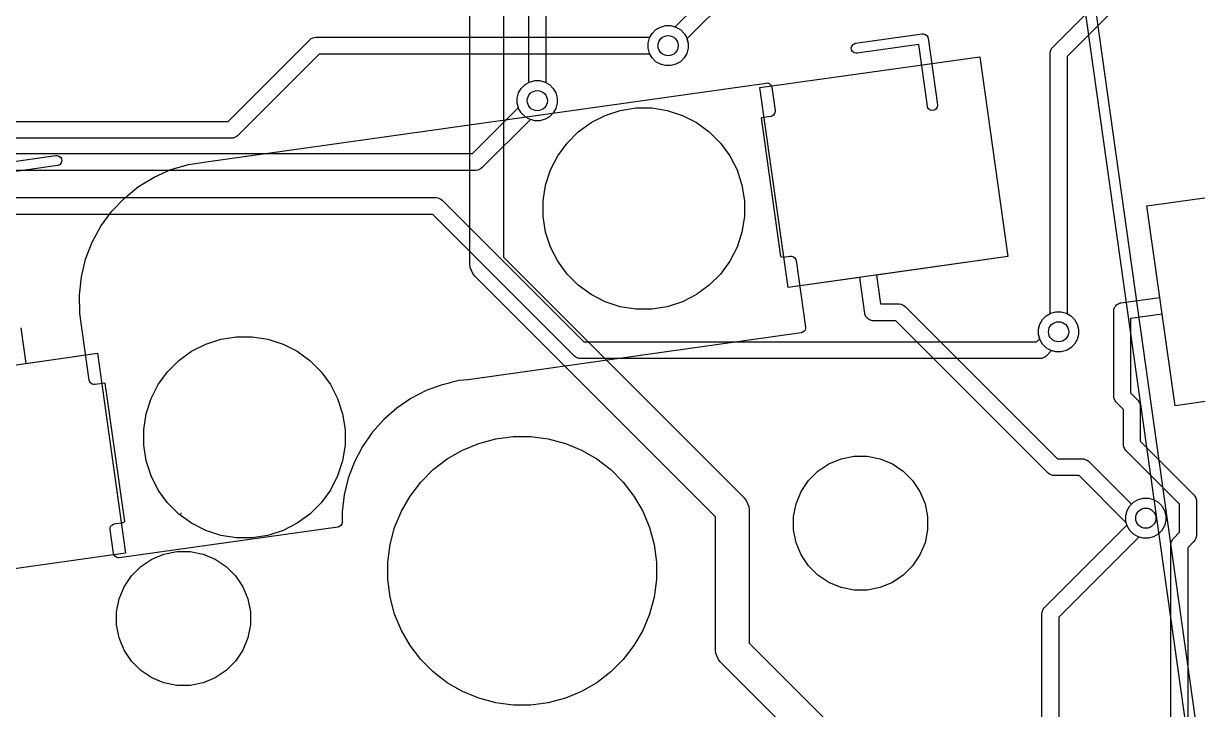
# Model space of a CAD drawing. Header units: millimetres. Extents: x 14 to 286, y -133 to -45.
# Drawn here: x 182.29 to 199.74, y -82.54 to -72.34 of the extents above; entities that cross this region are included whole.
import ezdxf

# ---------------------------------------------------------------- set-up
doc = ezdxf.new("R2010")
doc.units = ezdxf.units.MM
for name, color, linetype, true_color in [('B.Cu', 153, 'CONTINUOUS', 0x4d7fc4), ('B.Mask', 4, 'CONTINUOUS', 0x02ffee), ('B.Paste', 132, 'CONTINUOUS', 0x00c2c2), ('B.Silkscreen', 31, 'CONTINUOUS', 0xe8b2a7), ('F.Cu', 13, 'CONTINUOUS', 0xc83434), ('F.Mask', 201, 'CONTINUOUS', 0xd864ff), ('F.Silkscreen', 41, 'CONTINUOUS', 0xf2eda1), ('User.Drawings', 9, 'CONTINUOUS', 0xc2c2c2)]:
    doc.layers.add(name, color=color, linetype=linetype, true_color=true_color)

msp = doc.modelspace()

# ---------------------------------------------------------------- linework, layer by layer
at = {"layer": 'B.Cu', "linetype": 'CONTINUOUS'}
for p, q in [((191.975534, -72.387689), (194.8521, -69.511124)), ((195.065488, -69.651288), (192.15231, -72.564465)), ((188.9268, -75.9161), (188.9268, -71.4816)), ((189.4268, -71.585153), (189.4268, -75.812546)), ((197.586512, -72.689212), (198.6883, -71.587423)), ((189.8035, -73.214322), (189.8035, -71.8756)), ((198.901689, -71.727588), (197.7999, -72.829376)), ((190.0535, -71.927376), (190.0535, -73.214322)), ((191.689472, -72.429894), (191.757295, -72.390736)), ((191.757295, -72.390736), (191.832942, -72.370467)), ((191.832942, -72.370467), (191.911258, -72.370467)), ((191.911258, -72.370467), (191.975534, -72.387689)), ((191.574667, -72.628742), (191.594936, -72.553095)), ((191.594936, -72.553095), (191.634094, -72.485272)), ((191.634094, -72.485272), (191.689472, -72.429894)), ((192.15231, -72.564465), (192.169533, -72.628742)), ((191.574667, -72.707058), (191.574667, -72.628742)), ((191.594936, -72.782705), (191.574667, -72.707058)), ((192.169533, -72.707058), (192.149264, -72.782705)), ((192.169533, -72.628742), (192.169533, -72.707058)), ((197.552302, -72.753214), (197.555875, -72.744589)), ((197.555875, -72.744589), (197.557768, -72.740015)), ((197.557768, -72.740015), (197.570966, -72.708154)), ((197.570966, -72.708154), (197.570971, -72.708148)), ((197.570971, -72.708148), (197.586512, -72.689212)), ((191.634094, -72.850528), (191.594936, -72.782705)), ((191.689472, -72.905906), (191.634094, -72.850528)), ((191.757295, -72.945064), (191.689472, -72.905906)), ((192.054728, -72.905906), (191.986905, -72.945064)), ((192.110106, -72.850528), (192.054728, -72.905906)), ((192.149264, -72.782705), (192.110106, -72.850528)), ((193.236981, -73.291947), (196.504866, -72.832675)), ((196.504866, -72.832675), (196.922385, -75.803479)), ((197.5499, -72.7776), (197.552302, -72.753214)), ((197.5499, -76.649322), (197.5499, -72.7776)), ((197.7999, -72.829376), (197.7999, -76.649322)), ((191.832942, -72.965333), (191.757295, -72.945064)), ((191.911258, -72.965333), (191.832942, -72.965333)), ((191.986905, -72.945064), (191.911258, -72.965333)), ((189.690494, -73.302972), (189.745872, -73.247594)), ((189.745872, -73.247594), (189.8035, -73.214322)), ((190.0535, -73.214322), (190.111128, -73.247594)), ((190.111128, -73.247594), (190.166506, -73.302972)), ((189.631067, -73.446442), (189.651336, -73.370795)), ((189.651336, -73.370795), (189.690494, -73.302972)), ((190.166506, -73.302972), (190.205664, -73.370795)), ((190.205664, -73.370795), (190.225933, -73.446442)), ((193.6545, -76.262751), (193.236981, -73.291947)), ((189.631067, -73.524758), (189.631067, -73.446442)), ((189.651336, -73.600405), (189.631067, -73.524758)), ((189.690494, -73.668228), (189.651336, -73.600405)), ((190.205664, -73.600405), (190.166506, -73.668228)), ((190.225933, -73.524758), (190.205664, -73.600405)), ((190.225933, -73.446442), (190.225933, -73.524758)), ((189.745872, -73.723606), (189.690494, -73.668228)), ((189.813695, -73.762764), (189.745872, -73.723606)), ((189.889342, -73.783033), (189.813695, -73.762764)), ((189.967658, -73.783033), (189.889342, -73.783033)), ((190.043305, -73.762764), (189.967658, -73.783033)), ((190.111128, -73.723606), (190.043305, -73.762764)), ((190.166506, -73.668228), (190.111128, -73.723606)), ((198.987434, -75.048682), (200.943251, -74.773809)), ((199.178797, -76.410307), (198.987434, -75.048682)), ((189.4268, -75.812546), (193.003076, -79.388823)), ((196.922385, -75.803479), (194.966646, -76.07834)), ((188.931604, -75.964873), (188.9268, -75.9161)), ((188.968933, -76.054993), (188.931604, -75.964873)), ((188.968937, -76.054997), (188.968933, -76.054993)), ((189.000023, -76.092877), (188.968937, -76.054997)), ((192.5763, -79.669153), (189.000023, -76.092877)), ((194.719078, -76.113134), (193.6545, -76.262751)), ((194.794416, -76.649196), (194.719078, -76.113134)), ((194.966646, -76.07834), (195.026861, -76.5068)), ((198.601002, -76.491517), (199.178797, -76.410307)), ((195.026861, -76.5068), (195.3067, -76.5068)), ((195.3067, -76.5068), (195.331086, -76.509202)), ((195.331086, -76.509202), (195.331087, -76.509202)), ((195.331087, -76.509202), (195.337122, -76.511702)), ((195.337122, -76.511702), (195.376146, -76.527866)), ((195.376146, -76.527866), (195.376151, -76.527871)), ((195.376151, -76.527871), (195.395088, -76.543412)), ((195.395088, -76.543412), (197.660477, -78.8088)), ((198.495802, -76.590914), (198.501852, -76.576305)), ((198.501852, -76.576305), (198.505812, -76.560996)), ((198.505812, -76.560996), (198.511101, -76.553975)), ((198.511101, -76.553975), (198.514466, -76.545854)), ((198.514466, -76.545854), (198.525646, -76.534673)), ((198.525646, -76.534673), (198.535164, -76.522043)), ((198.535164, -76.522043), (198.542739, -76.51758)), ((198.542739, -76.51758), (198.548954, -76.511366)), ((198.548954, -76.511366), (198.563561, -76.505315)), ((198.563561, -76.505315), (198.577188, -76.497289)), ((198.577188, -76.497289), (198.591053, -76.493928)), ((198.591053, -76.493928), (198.594014, -76.492702)), ((198.594014, -76.492702), (198.596113, -76.492702)), ((198.596113, -76.492702), (198.601002, -76.491517)), ((194.795602, -76.654088), (194.794416, -76.649196)), ((194.795602, -76.656186), (194.795602, -76.654088)), ((194.796827, -76.659145), (194.795602, -76.656186)), ((194.800189, -76.673011), (194.796827, -76.659145)), ((194.808214, -76.686636), (194.800189, -76.673011)), ((194.814266, -76.701246), (194.808214, -76.686636)), ((194.82048, -76.70746), (194.814266, -76.701246)), ((194.824942, -76.715035), (194.82048, -76.70746)), ((194.837572, -76.724552), (194.824942, -76.715035)), ((194.848754, -76.735734), (194.837572, -76.724552)), ((194.856874, -76.739097), (194.848754, -76.735734)), ((194.863894, -76.744387), (194.856874, -76.739097)), ((194.879204, -76.748346), (194.863894, -76.744387)), ((194.893814, -76.754398), (194.879204, -76.748346)), ((194.908008, -76.755796), (194.893814, -76.754398)), ((194.911113, -76.756599), (194.908008, -76.755796)), ((194.913192, -76.756306), (194.911113, -76.756599)), ((194.9182, -76.7568), (194.913192, -76.756306)), ((195.254924, -76.7568), (194.9182, -76.7568)), ((197.520312, -79.022189), (195.254924, -76.7568)), ((197.397736, -76.805795), (197.436894, -76.737972)), ((197.436894, -76.737972), (197.492272, -76.682594)), ((197.492272, -76.682594), (197.5499, -76.649322)), ((197.7999, -76.649322), (197.857528, -76.682594)), ((197.857528, -76.682594), (197.912906, -76.737972)), ((197.912906, -76.737972), (197.952064, -76.805795)), ((198.4934, -76.6153), (198.493893, -76.610293)), ((198.4934, -77.88), (198.4934, -76.6153)), ((198.493601, -76.608215), (198.494403, -76.605111)), ((198.493893, -76.610293), (198.493601, -76.608215)), ((198.494403, -76.605111), (198.495802, -76.590914)), ((199.21359, -76.657873), (198.7434, -76.723959)), ((198.7434, -76.723959), (198.7434, -77.828223)), ((199.404953, -78.019486), (199.21359, -76.657873)), ((182.252, -76.86225), (182.326217, -77.390316)), ((197.377467, -76.881442), (197.397736, -76.805795)), ((197.377467, -76.959758), (197.377467, -76.881442)), ((197.952064, -76.805795), (197.972333, -76.881442)), ((197.972333, -76.881442), (197.972333, -76.959758)), ((197.397736, -77.035405), (197.377467, -76.959758)), ((197.436894, -77.103228), (197.397736, -77.035405)), ((197.492272, -77.158606), (197.436894, -77.103228)), ((197.912906, -77.103228), (197.857528, -77.158606)), ((197.952064, -77.035405), (197.912906, -77.103228)), ((197.972333, -76.959758), (197.952064, -77.035405)), ((182.326217, -77.390316), (183.390719, -77.24071)), ((183.390719, -77.24071), (183.808238, -80.211514)), ((197.560095, -77.197764), (197.492272, -77.158606)), ((197.635742, -77.218033), (197.560095, -77.197764)), ((197.714058, -77.218033), (197.635742, -77.218033)), ((197.789705, -77.197764), (197.714058, -77.218033)), ((197.857528, -77.158606), (197.789705, -77.197764)), ((202.672838, -77.560214), (199.404953, -78.019486)), ((198.495802, -77.904386), (198.4934, -77.88)), ((198.495802, -77.904387), (198.495802, -77.904386)), ((198.499102, -77.912354), (198.495802, -77.904387)), ((198.514466, -77.949446), (198.499102, -77.912354)), ((198.514471, -77.949451), (198.514466, -77.949446)), ((198.530012, -77.968388), (198.514471, -77.949451)), ((198.6388, -78.077176), (198.530012, -77.968388)), ((198.7434, -77.828223), (198.852189, -77.937012)), ((198.852189, -77.937012), (198.867734, -77.955954)), ((198.867734, -77.955954), (198.886398, -78.001014)), ((198.6388, -78.5984), (198.6388, -78.077176)), ((198.886398, -78.001014), (198.8888, -78.0254)), ((198.8888, -78.0254), (198.8888, -78.546624)), ((198.641202, -78.622786), (198.6388, -78.5984)), ((198.641202, -78.622787), (198.641202, -78.622786)), ((198.646635, -78.635902), (198.641202, -78.622787)), ((198.659866, -78.667846), (198.646635, -78.635902)), ((198.659871, -78.667851), (198.659866, -78.667846)), ((198.675412, -78.686788), (198.659871, -78.667851)), ((198.8888, -78.546624), (199.685488, -79.343312)), ((197.660477, -78.8088), (198.0312, -78.8088)), ((198.0312, -78.8088), (198.055586, -78.811202)), ((198.055586, -78.811202), (198.055587, -78.811202)), ((198.055587, -78.811202), (198.068784, -78.816668)), ((198.068784, -78.816668), (198.100646, -78.829866)), ((198.100646, -78.829866), (198.100651, -78.829871)), ((198.100651, -78.829871), (198.119588, -78.845412)), ((198.119588, -78.845412), (198.757621, -79.483444)), ((199.4721, -79.483476), (198.675412, -78.686788)), ((197.539254, -79.037734), (197.520312, -79.022189)), ((197.584314, -79.056398), (197.539254, -79.037734)), ((197.6087, -79.0588), (197.584314, -79.056398)), ((197.979424, -79.0588), (197.6087, -79.0588)), ((198.680977, -79.760354), (197.979424, -79.0588)), ((199.685488, -79.343312), (199.701028, -79.362248)), ((199.701028, -79.362248), (199.701034, -79.362254)), ((199.701034, -79.362254), (199.712039, -79.388823)), ((193.003076, -79.388823), (193.034162, -79.426702)), ((193.034162, -79.426702), (193.034167, -79.426707)), ((193.034167, -79.426707), (193.071496, -79.516827)), ((193.071496, -79.516827), (193.0763, -79.5656)), ((198.757621, -79.483444), (198.787772, -79.453294)), ((198.787772, -79.453294), (198.855595, -79.414136)), ((198.855595, -79.414136), (198.931242, -79.393867)), ((198.931242, -79.393867), (199.009558, -79.393867)), ((199.009558, -79.393867), (199.085205, -79.414136)), ((199.085205, -79.414136), (199.153028, -79.453294)), ((199.153028, -79.453294), (199.208406, -79.508672)), ((199.208406, -79.508672), (199.247564, -79.576495)), ((199.4721, -79.899123), (199.4721, -79.483476)), ((199.712039, -79.388823), (199.718987, -79.405598)), ((199.718987, -79.405598), (199.719698, -79.407314)), ((199.719698, -79.407314), (199.7221, -79.4317)), ((199.7221, -79.4317), (199.7221, -79.9509)), ((192.5763, -81.6525), (192.5763, -79.669153)), ((193.0763, -79.5656), (193.0763, -81.548946)), ((199.247564, -79.576495), (199.267833, -79.652142)), ((199.267833, -79.652142), (199.267833, -79.730458)), ((198.693236, -79.806105), (198.680977, -79.760354)), ((198.732394, -79.873928), (198.693236, -79.806105)), ((198.787772, -79.929306), (198.732394, -79.873928)), ((199.208406, -79.873928), (199.153028, -79.929306)), ((199.247564, -79.806105), (199.208406, -79.873928)), ((199.267833, -79.730458), (199.247564, -79.806105)), ((199.380212, -79.991012), (199.4721, -79.899123)), ((198.855595, -79.968464), (198.787772, -79.929306)), ((198.931242, -79.988733), (198.855595, -79.968464)), ((199.009558, -79.988733), (198.931242, -79.988733)), ((199.085205, -79.968464), (199.009558, -79.988733)), ((199.153028, -79.929306), (199.085205, -79.968464)), ((199.3436, -80.0794), (199.346002, -80.055014)), ((199.346002, -80.055014), (199.346077, -80.054834)), ((199.346077, -80.054834), (199.355744, -80.031495)), ((199.355744, -80.031495), (199.364666, -80.009954)), ((199.364666, -80.009954), (199.364671, -80.009948)), ((199.364671, -80.009948), (199.380212, -79.991012)), ((199.685488, -80.039289), (199.5936, -80.131176)), ((199.701033, -80.020347), (199.685488, -80.039289)), ((199.701034, -80.020346), (199.701033, -80.020347)), ((199.714128, -79.988733), (199.701034, -80.020346)), ((199.719698, -79.975287), (199.714128, -79.988733)), ((199.7221, -79.9509), (199.719698, -79.975286)), ((199.719698, -79.975286), (199.719698, -79.975287)), ((183.808238, -80.211514), (180.540353, -80.670786)), ((199.3436, -83.997723), (199.3436, -80.0794)), ((199.5936, -80.131176), (199.5936, -84.0495)), ((193.0763, -81.548946), (195.355677, -83.828323)), ((192.581104, -81.701273), (192.5763, -81.6525)), ((192.618433, -81.791393), (192.581104, -81.701273)), ((192.618437, -81.791397), (192.618433, -81.791393)), ((192.649523, -81.829277), (192.618437, -81.791397)), ((194.9289, -84.108654), (192.649523, -81.829277))]:
    msp.add_line(p, q, dxfattribs=at)
at = {"layer": 'B.Cu'}
for centre in [(191.8721, -72.6679), (189.9285, -73.4856), (197.6749, -76.9206), (198.9704, -79.6913)]:
    msp.add_circle(centre, 0.15, dxfattribs=at)
at = {"layer": 'B.Mask', "linetype": 'CONTINUOUS'}
for p, q in [((193.236981, -73.291947), (196.504866, -72.832675)), ((196.504866, -72.832675), (196.922385, -75.803479)), ((193.6545, -76.262751), (193.236981, -73.291947)), ((191.160214, -73.631187), (191.392693, -73.594366)), ((191.392693, -73.594366), (191.628071, -73.594366)), ((191.628071, -73.594366), (191.86055, -73.631187)), ((190.726634, -73.810782), (190.936357, -73.703923)), ((190.936357, -73.703923), (191.160214, -73.631187)), ((191.86055, -73.631187), (192.084407, -73.703923)), ((192.084407, -73.703923), (192.29413, -73.810782)), ((190.369773, -74.11557), (190.53621, -73.949133)), ((190.53621, -73.949133), (190.726634, -73.810782)), ((192.29413, -73.810782), (192.484554, -73.949133)), ((192.484554, -73.949133), (192.650991, -74.11557)), ((190.231422, -74.305994), (190.369773, -74.11557)), ((192.650991, -74.11557), (192.789342, -74.305994)), ((190.124563, -74.515717), (190.231422, -74.305994)), ((192.789342, -74.305994), (192.896201, -74.515717)), ((190.051827, -74.739574), (190.124563, -74.515717)), ((192.896201, -74.515717), (192.968937, -74.739574)), ((198.987434, -75.048682), (202.255319, -74.58941)), ((190.015006, -74.972053), (190.051827, -74.739574)), ((192.968937, -74.739574), (193.005758, -74.972053)), ((190.015006, -75.207431), (190.015006, -74.972053)), ((193.005758, -74.972053), (193.005758, -75.207431)), ((199.404953, -78.019486), (198.987434, -75.048682)), ((190.051827, -75.43991), (190.015006, -75.207431)), ((193.005758, -75.207431), (192.968937, -75.43991)), ((190.124563, -75.663767), (190.051827, -75.43991)), ((192.968937, -75.43991), (192.896201, -75.663767)), ((190.231422, -75.87349), (190.124563, -75.663767)), ((192.896201, -75.663767), (192.789342, -75.87349)), ((190.369773, -76.063914), (190.231422, -75.87349)), ((192.789342, -75.87349), (192.650991, -76.063914)), ((196.922385, -75.803479), (193.6545, -76.262751)), ((190.53621, -76.230351), (190.369773, -76.063914)), ((190.726634, -76.368702), (190.53621, -76.230351)), ((192.484554, -76.230351), (192.29413, -76.368702)), ((192.650991, -76.063914), (192.484554, -76.230351)), ((190.936357, -76.475561), (190.726634, -76.368702)), ((192.29413, -76.368702), (192.084407, -76.475561)), ((191.160214, -76.548297), (190.936357, -76.475561)), ((191.392693, -76.585118), (191.160214, -76.548297)), ((191.628071, -76.585118), (191.392693, -76.585118)), ((191.86055, -76.548297), (191.628071, -76.585118)), ((192.084407, -76.475561), (191.86055, -76.548297)), ((184.791931, -77.209809), (185.001654, -77.10295)), ((185.001654, -77.10295), (185.225511, -77.030214)), ((185.225511, -77.030214), (185.45799, -76.993393)), ((185.45799, -76.993393), (185.693368, -76.993393)), ((185.693368, -76.993393), (185.925847, -77.030214)), ((185.925847, -77.030214), (186.149704, -77.10295)), ((186.149704, -77.10295), (186.359427, -77.209809)), ((180.122834, -77.699982), (183.390719, -77.24071)), ((183.390719, -77.24071), (183.808238, -80.211514)), ((184.601507, -77.34816), (184.791931, -77.209809)), ((186.359427, -77.209809), (186.549851, -77.34816)), ((184.43507, -77.514597), (184.601507, -77.34816)), ((186.549851, -77.34816), (186.716288, -77.514597)), ((184.296719, -77.705021), (184.43507, -77.514597)), ((186.716288, -77.514597), (186.854639, -77.705021)), ((202.672838, -77.560214), (199.404953, -78.019486)), ((184.18986, -77.914744), (184.296719, -77.705021)), ((186.854639, -77.705021), (186.961498, -77.914744)), ((184.117124, -78.138601), (184.18986, -77.914744)), ((186.961498, -77.914744), (187.034234, -78.138601)), ((184.080303, -78.37108), (184.117124, -78.138601)), ((187.034234, -78.138601), (187.071055, -78.37108)), ((184.080303, -78.606458), (184.080303, -78.37108)), ((187.071055, -78.37108), (187.071055, -78.606458)), ((189.311919, -78.512229), (189.571294, -78.478082)), ((189.571294, -78.478082), (189.832906, -78.478082)), ((189.832906, -78.478082), (190.092281, -78.512229)), ((184.117124, -78.838937), (184.080303, -78.606458)), ((187.071055, -78.606458), (187.034234, -78.838937)), ((188.817523, -78.680055), (189.059221, -78.57994)), ((189.059221, -78.57994), (189.311919, -78.512229)), ((190.092281, -78.512229), (190.344979, -78.57994)), ((190.344979, -78.57994), (190.586677, -78.680055)), ((184.18986, -79.062794), (184.117124, -78.838937)), ((187.034234, -78.838937), (186.961498, -79.062794)), ((188.383408, -78.97012), (188.59096, -78.810861)), ((188.59096, -78.810861), (188.817523, -78.680055)), ((190.586677, -78.680055), (190.81324, -78.810861)), ((190.81324, -78.810861), (191.020792, -78.97012)), ((194.261265, -78.88488), (194.442377, -78.809861)), ((194.442377, -78.809861), (194.634645, -78.771616)), ((194.634645, -78.771616), (194.830679, -78.771616)), ((194.830679, -78.771616), (195.022947, -78.809861)), ((195.022947, -78.809861), (195.204059, -78.88488)), ((188.19842, -79.155108), (188.383408, -78.97012)), ((191.020792, -78.97012), (191.20578, -79.155108)), ((193.959652, -79.132408), (194.098269, -78.993791)), ((194.098269, -78.993791), (194.261265, -78.88488)), ((195.204059, -78.88488), (195.367055, -78.993791)), ((195.367055, -78.993791), (195.505672, -79.132408)), ((184.296719, -79.272517), (184.18986, -79.062794)), ((186.961498, -79.062794), (186.854639, -79.272517)), ((188.039161, -79.36266), (188.19842, -79.155108)), ((191.20578, -79.155108), (191.365039, -79.36266)), ((193.850741, -79.295404), (193.959652, -79.132408)), ((195.505672, -79.132408), (195.614583, -79.295404)), ((184.43507, -79.462941), (184.296719, -79.272517)), ((186.854639, -79.272517), (186.716288, -79.462941)), ((187.908355, -79.589223), (188.039161, -79.36266)), ((191.365039, -79.36266), (191.495845, -79.589223)), ((193.775722, -79.476516), (193.850741, -79.295404)), ((195.614583, -79.295404), (195.689602, -79.476516)), ((184.601507, -79.629378), (184.43507, -79.462941)), ((186.716288, -79.462941), (186.549851, -79.629378)), ((193.737477, -79.668784), (193.775722, -79.476516)), ((195.689602, -79.476516), (195.727847, -79.668784)), ((184.791931, -79.767729), (184.601507, -79.629378)), ((186.549851, -79.629378), (186.359427, -79.767729)), ((187.80824, -79.830921), (187.908355, -79.589223)), ((191.495845, -79.589223), (191.59596, -79.830921)), ((193.737477, -79.864818), (193.737477, -79.668784)), ((195.727847, -79.668784), (195.727847, -79.864818)), ((185.001654, -79.874588), (184.791931, -79.767729)), ((185.225511, -79.947324), (185.001654, -79.874588)), ((186.149704, -79.874588), (185.925847, -79.947324)), ((186.359427, -79.767729), (186.149704, -79.874588)), ((187.740529, -80.083619), (187.80824, -79.830921)), ((191.59596, -79.830921), (191.663671, -80.083619)), ((193.775722, -80.057086), (193.737477, -79.864818)), ((195.727847, -79.864818), (195.689602, -80.057086)), ((185.45799, -79.984145), (185.225511, -79.947324)), ((185.693368, -79.984145), (185.45799, -79.984145)), ((185.925847, -79.947324), (185.693368, -79.984145)), ((193.850741, -80.238198), (193.775722, -80.057086)), ((195.689602, -80.057086), (195.614583, -80.238198)), ((183.808238, -80.211514), (180.540353, -80.670786)), ((184.200141, -80.298878), (184.381253, -80.223859)), ((184.381253, -80.223859), (184.573521, -80.185614)), ((184.573521, -80.185614), (184.769555, -80.185614)), ((184.769555, -80.185614), (184.961823, -80.223859)), ((184.961823, -80.223859), (185.142935, -80.298878)), ((187.706382, -80.342994), (187.740529, -80.083619)), ((191.663671, -80.083619), (191.697818, -80.342994)), ((193.959652, -80.401194), (193.850741, -80.238198)), ((195.614583, -80.238198), (195.505672, -80.401194)), ((183.898528, -80.546406), (184.037145, -80.407789)), ((184.037145, -80.407789), (184.200141, -80.298878)), ((185.142935, -80.298878), (185.305931, -80.407789)), ((185.305931, -80.407789), (185.444548, -80.546406)), ((187.706382, -80.604606), (187.706382, -80.342994)), ((191.697818, -80.342994), (191.697818, -80.604606)), ((194.098269, -80.539811), (193.959652, -80.401194)), ((195.505672, -80.401194), (195.367055, -80.539811)), ((183.789617, -80.709402), (183.898528, -80.546406)), ((185.444548, -80.546406), (185.553459, -80.709402)), ((194.261265, -80.648722), (194.098269, -80.539811)), ((195.367055, -80.539811), (195.204059, -80.648722)), ((183.714598, -80.890514), (183.789617, -80.709402)), ((185.553459, -80.709402), (185.628478, -80.890514)), ((187.740529, -80.863981), (187.706382, -80.604606)), ((191.697818, -80.604606), (191.663671, -80.863981)), ((194.442377, -80.723741), (194.261265, -80.648722)), ((194.634645, -80.761986), (194.442377, -80.723741)), ((194.830679, -80.761986), (194.634645, -80.761986)), ((195.022947, -80.723741), (194.830679, -80.761986)), ((195.204059, -80.648722), (195.022947, -80.723741)), ((183.676353, -81.082782), (183.714598, -80.890514)), ((185.628478, -80.890514), (185.666723, -81.082782)), ((187.80824, -81.116679), (187.740529, -80.863981)), ((191.663671, -80.863981), (191.59596, -81.116679)), ((183.676353, -81.278816), (183.676353, -81.082782)), ((185.666723, -81.082782), (185.666723, -81.278816)), ((187.908355, -81.358377), (187.80824, -81.116679)), ((191.59596, -81.116679), (191.495845, -81.358377)), ((183.714598, -81.471084), (183.676353, -81.278816)), ((185.666723, -81.278816), (185.628478, -81.471084)), ((188.039161, -81.58494), (187.908355, -81.358377)), ((191.495845, -81.358377), (191.365039, -81.58494)), ((183.789617, -81.652196), (183.714598, -81.471084)), ((185.628478, -81.471084), (185.553459, -81.652196)), ((188.19842, -81.792492), (188.039161, -81.58494)), ((191.365039, -81.58494), (191.20578, -81.792492)), ((183.898528, -81.815192), (183.789617, -81.652196)), ((184.037145, -81.953809), (183.898528, -81.815192)), ((185.444548, -81.815192), (185.305931, -81.953809)), ((185.553459, -81.652196), (185.444548, -81.815192)), ((188.383408, -81.97748), (188.19842, -81.792492)), ((191.20578, -81.792492), (191.020792, -81.97748)), ((184.200141, -82.06272), (184.037145, -81.953809)), ((185.305931, -81.953809), (185.142935, -82.06272)), ((188.59096, -82.136739), (188.383408, -81.97748)), ((191.020792, -81.97748), (190.81324, -82.136739)), ((184.381253, -82.137739), (184.200141, -82.06272)), ((184.573521, -82.175984), (184.381253, -82.137739)), ((184.961823, -82.137739), (184.769555, -82.175984)), ((185.142935, -82.06272), (184.961823, -82.137739)), ((188.817523, -82.267545), (188.59096, -82.136739)), ((190.81324, -82.136739), (190.586677, -82.267545)), ((184.769555, -82.175984), (184.573521, -82.175984)), ((189.059221, -82.36766), (188.817523, -82.267545)), ((190.586677, -82.267545), (190.344979, -82.36766)), ((189.311919, -82.435371), (189.059221, -82.36766)), ((189.571294, -82.469518), (189.311919, -82.435371)), ((189.832906, -82.469518), (189.571294, -82.469518)), ((190.092281, -82.435371), (189.832906, -82.469518)), ((190.344979, -82.36766), (190.092281, -82.435371))]:
    msp.add_line(p, q, dxfattribs=at)
at = {"layer": 'B.Paste', "linetype": 'CONTINUOUS'}
for p, q in [((193.236981, -73.291947), (196.504866, -72.832675)), ((196.504866, -72.832675), (196.922385, -75.803479)), ((193.6545, -76.262751), (193.236981, -73.291947)), ((198.987434, -75.048682), (202.255319, -74.58941)), ((199.404953, -78.019486), (198.987434, -75.048682)), ((196.922385, -75.803479), (193.6545, -76.262751)), ((180.122834, -77.699982), (183.390719, -77.24071)), ((183.390719, -77.24071), (183.808238, -80.211514)), ((202.672838, -77.560214), (199.404953, -78.019486)), ((183.808238, -80.211514), (180.540353, -80.670786))]:
    msp.add_line(p, q, dxfattribs=at)
at = {"layer": 'B.Silkscreen', "linetype": 'CONTINUOUS'}
for p, q in [((185.0101, -74.392619), (193.328353, -73.223564)), ((193.328353, -73.223564), (193.343032, -73.222955)), ((193.343032, -73.222955), (193.343043, -73.222954)), ((193.343043, -73.222954), (193.371375, -73.230282)), ((193.371375, -73.230282), (193.394745, -73.247893)), ((193.394745, -73.247893), (193.409598, -73.273107)), ((193.409598, -73.273107), (193.413061, -73.287396)), ((193.413061, -73.287396), (193.461771, -73.63399)), ((193.397939, -73.718698), (193.25435, -73.738878)), ((193.25435, -73.738878), (193.54459, -75.804046)), ((193.412228, -73.715235), (193.397939, -73.718698)), ((193.437442, -73.700382), (193.412228, -73.715235)), ((193.455053, -73.677012), (193.437442, -73.700382)), ((193.46238, -73.64868), (193.455053, -73.677012)), ((193.461771, -73.63399), (193.46238, -73.64868)), ((184.484625, -74.510844), (184.745335, -74.434175)), ((184.745335, -74.434175), (185.00832, -74.39305)), ((185.00832, -74.39305), (185.0101, -74.392619)), ((184.00417, -74.762422), (184.236153, -74.620888)), ((184.236153, -74.620888), (184.484625, -74.510844)), ((183.792646, -74.933025), (184.00417, -74.762422)), ((183.605199, -75.129778), (183.792646, -74.933025)), ((183.445038, -75.349314), (183.605199, -75.129778)), ((183.314902, -75.587878), (183.445038, -75.349314)), ((183.217018, -75.841387), (183.314902, -75.587878)), ((183.153061, -76.105503), (183.217018, -75.841387)), ((193.54459, -75.804046), (193.581367, -75.813556)), ((193.581367, -75.813556), (193.690202, -75.798261)), ((193.690202, -75.798261), (193.704882, -75.797652)), ((193.704882, -75.797652), (193.704893, -75.797651)), ((193.704893, -75.797651), (193.733225, -75.804979)), ((193.733225, -75.804979), (193.756595, -75.82259)), ((193.756595, -75.82259), (193.771448, -75.847804)), ((193.771448, -75.847804), (193.774911, -75.862093)), ((193.774911, -75.862093), (193.914084, -76.852362)), ((183.124125, -76.375708), (183.153061, -76.105503)), ((183.130706, -76.647378), (183.124125, -76.375708)), ((183.13101, -76.648089), (183.130706, -76.647378)), ((183.131135, -76.651099), (183.13101, -76.648089)), ((183.270308, -77.641367), (183.131135, -76.651099)), ((193.864541, -76.933607), (193.850252, -76.93707)), ((193.889756, -76.918754), (193.864541, -76.933607)), ((193.907367, -76.895384), (193.889756, -76.918754)), ((193.914694, -76.867052), (193.907367, -76.895384)), ((193.914084, -76.852362), (193.914694, -76.867052)), ((193.850252, -76.93707), (188.898911, -77.632935)), ((188.898911, -77.632935), (188.897138, -77.633008)), ((183.273771, -77.655656), (183.270308, -77.641367)), ((183.288624, -77.68087), (183.273771, -77.655656)), ((183.311994, -77.698481), (183.288624, -77.68087)), ((183.340326, -77.705809), (183.311994, -77.698481)), ((183.340336, -77.705807), (183.340326, -77.705809)), ((183.355016, -77.705199), (183.340336, -77.705807)), ((183.508507, -77.683627), (183.355016, -77.705199)), ((183.797908, -79.742822), (183.508507, -77.683627)), ((188.279211, -77.794985), (188.051339, -77.91252)), ((188.502104, -77.712603), (188.279211, -77.794985)), ((188.618195, -77.684122), (188.502104, -77.712603)), ((188.622273, -77.681881), (188.618195, -77.684122)), ((188.769246, -77.647181), (188.622273, -77.681881)), ((188.896683, -77.633214), (188.769246, -77.647181)), ((188.897138, -77.633008), (188.896683, -77.633214)), ((188.051339, -77.91252), (187.839489, -78.056949)), ((187.839489, -78.056949), (187.646819, -78.226119)), ((187.646819, -78.226119), (187.476203, -78.417509)), ((187.476203, -78.417509), (187.330182, -78.628266)), ((187.330182, -78.628266), (187.210935, -78.855247)), ((187.210935, -78.855247), (187.120239, -79.095068)), ((187.120239, -79.095068), (187.059446, -79.344155)), ((187.059446, -79.344155), (187.029462, -79.598795)), ((184.641169, -79.619834), (184.63044, -79.61614)), ((184.63044, -79.61614), (184.630822, -79.621288)), ((184.630822, -79.621288), (184.641169, -79.619834)), ((187.029462, -79.598795), (187.030164, -79.726992)), ((183.581446, -79.844878), (183.588774, -79.816546)), ((183.582056, -79.859568), (183.581446, -79.844878)), ((183.632158, -80.216063), (183.582056, -79.859568)), ((183.588774, -79.816546), (183.606385, -79.793176)), ((183.606385, -79.793176), (183.631599, -79.778323)), ((183.631599, -79.778323), (183.645888, -79.77486)), ((183.645888, -79.77486), (183.771266, -79.757238)), ((186.964945, -79.823409), (183.716866, -80.279896)), ((183.771266, -79.757238), (183.794224, -79.743716)), ((183.794224, -79.743716), (183.797908, -79.742822)), ((186.979234, -79.819946), (186.964945, -79.823409)), ((187.004449, -79.805093), (186.979234, -79.819946)), ((187.02206, -79.781723), (187.004449, -79.805093)), ((187.029387, -79.753391), (187.02206, -79.781723)), ((187.030164, -79.726992), (187.027047, -79.736747)), ((187.027047, -79.736747), (187.029387, -79.753391)), ((183.635621, -80.230353), (183.632158, -80.216063)), ((183.650474, -80.255567), (183.635621, -80.230353)), ((183.673844, -80.273178), (183.650474, -80.255567)), ((183.702176, -80.280506), (183.673844, -80.273178)), ((183.716866, -80.279896), (183.702176, -80.280506))]:
    msp.add_line(p, q, dxfattribs=at)
at = {"layer": 'F.Cu', "linetype": 'CONTINUOUS'}
for p, q in [((191.689472, -72.429894), (191.757295, -72.390736)), ((191.757295, -72.390736), (191.832942, -72.370467)), ((191.832942, -72.370467), (191.911258, -72.370467)), ((191.911258, -72.370467), (191.986905, -72.390736)), ((191.986905, -72.390736), (192.054728, -72.429894)), ((186.547212, -72.579511), (186.566154, -72.563966)), ((186.566154, -72.563966), (186.611213, -72.545302)), ((186.611213, -72.545302), (186.611214, -72.545302)), ((186.611214, -72.545302), (186.6356, -72.5429)), ((186.6356, -72.5429), (191.600822, -72.5429)), ((191.600822, -72.5429), (191.634094, -72.485272)), ((191.634094, -72.485272), (191.689472, -72.429894)), ((192.054728, -72.429894), (192.110106, -72.485272)), ((192.110106, -72.485272), (192.149264, -72.553095)), ((192.149264, -72.553095), (192.169533, -72.628742)), ((185.332924, -73.7938), (186.547212, -72.579511)), ((192.169533, -72.707058), (192.149264, -72.782705)), ((192.169533, -72.628742), (192.169533, -72.707058)), ((186.687377, -72.7929), (185.473088, -74.007188)), ((191.600822, -72.7929), (186.687377, -72.7929)), ((191.634094, -72.850528), (191.600822, -72.7929)), ((191.689472, -72.905906), (191.634094, -72.850528)), ((191.757295, -72.945064), (191.689472, -72.905906)), ((192.054728, -72.905906), (191.986905, -72.945064)), ((192.110106, -72.850528), (192.054728, -72.905906)), ((192.149264, -72.782705), (192.110106, -72.850528)), ((191.832942, -72.965333), (191.757295, -72.945064)), ((191.911258, -72.965333), (191.832942, -72.965333)), ((191.986905, -72.945064), (191.911258, -72.965333)), ((189.690494, -73.302972), (189.745872, -73.247594)), ((189.745872, -73.247594), (189.813695, -73.208436)), ((189.813695, -73.208436), (189.889342, -73.188167)), ((189.889342, -73.188167), (189.967658, -73.188167)), ((189.967658, -73.188167), (190.043305, -73.208436)), ((190.043305, -73.208436), (190.111128, -73.247594)), ((190.111128, -73.247594), (190.166506, -73.302972)), ((189.631067, -73.446442), (189.651336, -73.370795)), ((189.651336, -73.370795), (189.690494, -73.302972)), ((190.166506, -73.302972), (190.205664, -73.370795)), ((190.205664, -73.370795), (190.225933, -73.446442)), ((188.965024, -74.2723), (189.648289, -73.589033)), ((189.631067, -73.524758), (189.631067, -73.446442)), ((189.648289, -73.589033), (189.631067, -73.524758)), ((190.205664, -73.600405), (190.166506, -73.668228)), ((190.225933, -73.524758), (190.205664, -73.600405)), ((190.225933, -73.446442), (190.225933, -73.524758)), ((167.633178, -73.7938), (185.332924, -73.7938)), ((189.825066, -73.76581), (189.105188, -74.485688)), ((189.889342, -73.783033), (189.825066, -73.76581)), ((189.967658, -73.783033), (189.889342, -73.783033)), ((190.043305, -73.762764), (189.967658, -73.783033)), ((190.111128, -73.723606), (190.043305, -73.762764)), ((190.166506, -73.668228), (190.111128, -73.723606)), ((185.3847, -74.0438), (167.633178, -74.0438)), ((185.409086, -74.041398), (185.3847, -74.0438)), ((185.409087, -74.041398), (185.409086, -74.041398)), ((185.4279, -74.033605), (185.409087, -74.041398)), ((185.454146, -74.022734), (185.4279, -74.033605)), ((185.454151, -74.022728), (185.454146, -74.022734)), ((185.473088, -74.007188), (185.454151, -74.022728)), ((170.7643, -74.2723), (188.965024, -74.2723)), ((189.105188, -74.485688), (189.086251, -74.501228)), ((189.0168, -74.5223), (170.816076, -74.5223)), ((189.041186, -74.519898), (189.0168, -74.5223)), ((189.041187, -74.519898), (189.041186, -74.519898)), ((189.054384, -74.514431), (189.041187, -74.519898)), ((189.086246, -74.501234), (189.054384, -74.514431)), ((189.086251, -74.501228), (189.086246, -74.501234)), ((171.408378, -74.9263), (188.4261, -74.9263)), ((188.4261, -74.9263), (188.450486, -74.928702)), ((188.450486, -74.928702), (188.450487, -74.928702)), ((188.450487, -74.928702), (188.463684, -74.934168)), ((188.463684, -74.934168), (188.495546, -74.947366)), ((188.495546, -74.947366), (188.495551, -74.947371)), ((188.495551, -74.947371), (188.514488, -74.962912)), ((188.514488, -74.962912), (190.621876, -77.0703)), ((188.374324, -75.1763), (171.408378, -75.1763)), ((190.481712, -77.283688), (188.374324, -75.1763)), ((197.397736, -76.805795), (197.436894, -76.737972)), ((197.436894, -76.737972), (197.492272, -76.682594)), ((197.492272, -76.682594), (197.560095, -76.643436)), ((197.560095, -76.643436), (197.635742, -76.623167)), ((197.635742, -76.623167), (197.714058, -76.623167)), ((197.714058, -76.623167), (197.789705, -76.643436)), ((197.789705, -76.643436), (197.857528, -76.682594)), ((197.857528, -76.682594), (197.912906, -76.737972)), ((197.912906, -76.737972), (197.952064, -76.805795)), ((197.377467, -76.881442), (197.397736, -76.805795)), ((197.377467, -76.959758), (197.377467, -76.881442)), ((197.952064, -76.805795), (197.972333, -76.881442)), ((197.972333, -76.881442), (197.972333, -76.959758)), ((190.621876, -77.0703), (197.348424, -77.0703)), ((197.348424, -77.0703), (197.394689, -77.024034)), ((197.394689, -77.024034), (197.377467, -76.959758)), ((197.912906, -77.103228), (197.857528, -77.158606)), ((197.952064, -77.035405), (197.912906, -77.103228)), ((197.972333, -76.959758), (197.952064, -77.035405)), ((190.500648, -77.299228), (190.481712, -77.283688)), ((197.488588, -77.283688), (197.469651, -77.299228)), ((197.571465, -77.20081), (197.488588, -77.283688)), ((197.635742, -77.218033), (197.571465, -77.20081)), ((197.714058, -77.218033), (197.635742, -77.218033)), ((197.789705, -77.197764), (197.714058, -77.218033)), ((197.857528, -77.158606), (197.789705, -77.197764)), ((190.500654, -77.299234), (190.500648, -77.299228)), ((190.532515, -77.312431), (190.500654, -77.299234)), ((190.545713, -77.317898), (190.532515, -77.312431)), ((190.545714, -77.317898), (190.545713, -77.317898)), ((190.5701, -77.3203), (190.545714, -77.317898)), ((197.4002, -77.3203), (190.5701, -77.3203)), ((197.424586, -77.317898), (197.4002, -77.3203)), ((197.424587, -77.317898), (197.424586, -77.317898)), ((197.437784, -77.312431), (197.424587, -77.317898)), ((197.469646, -77.299234), (197.437784, -77.312431)), ((197.469651, -77.299228), (197.469646, -77.299234)), ((198.693236, -79.576495), (198.732394, -79.508672)), ((198.732394, -79.508672), (198.787772, -79.453294)), ((198.787772, -79.453294), (198.855595, -79.414136)), ((198.855595, -79.414136), (198.931242, -79.393867)), ((198.931242, -79.393867), (199.009558, -79.393867)), ((199.009558, -79.393867), (199.085205, -79.414136)), ((199.085205, -79.414136), (199.153028, -79.453294)), ((199.153028, -79.453294), (199.208406, -79.508672)), ((199.208406, -79.508672), (199.247564, -79.576495)), ((198.672967, -79.652142), (198.693236, -79.576495)), ((198.672967, -79.730458), (198.672967, -79.652142)), ((199.247564, -79.576495), (199.267833, -79.652142)), ((199.267833, -79.652142), (199.267833, -79.730458)), ((197.462412, -81.022512), (198.690189, -79.794733)), ((198.690189, -79.794733), (198.672967, -79.730458)), ((199.208406, -79.873928), (199.153028, -79.929306)), ((199.247564, -79.806105), (199.208406, -79.873928)), ((199.267833, -79.730458), (199.247564, -79.806105)), ((198.866966, -79.97151), (197.6758, -81.162676)), ((198.931242, -79.988733), (198.866966, -79.97151)), ((199.009558, -79.988733), (198.931242, -79.988733)), ((199.085205, -79.968464), (199.009558, -79.988733)), ((199.153028, -79.929306), (199.085205, -79.968464)), ((197.4258, -81.1109), (197.428202, -81.086514)), ((197.4258, -83.465297), (197.4258, -81.1109)), ((197.428202, -81.086514), (197.446866, -81.041454)), ((197.446866, -81.041454), (197.446871, -81.041448)), ((197.446871, -81.041448), (197.462412, -81.022512)), ((197.6758, -81.162676), (197.6758, -83.430162))]:
    msp.add_line(p, q, dxfattribs=at)
at = {"layer": 'F.Cu'}
for centre in [(191.8721, -72.6679), (189.9285, -73.4856), (197.6749, -76.9206), (198.9704, -79.6913)]:
    msp.add_circle(centre, 0.15, dxfattribs=at)
at = {"layer": 'F.Mask', "linetype": 'CONTINUOUS'}
for p, q in [((191.160214, -73.631187), (191.392693, -73.594366)), ((191.392693, -73.594366), (191.628071, -73.594366)), ((191.628071, -73.594366), (191.86055, -73.631187)), ((190.726634, -73.810782), (190.936357, -73.703923)), ((190.936357, -73.703923), (191.160214, -73.631187)), ((191.86055, -73.631187), (192.084407, -73.703923)), ((192.084407, -73.703923), (192.29413, -73.810782)), ((190.369773, -74.11557), (190.53621, -73.949133)), ((190.53621, -73.949133), (190.726634, -73.810782)), ((192.29413, -73.810782), (192.484554, -73.949133)), ((192.484554, -73.949133), (192.650991, -74.11557)), ((190.231422, -74.305994), (190.369773, -74.11557)), ((192.650991, -74.11557), (192.789342, -74.305994)), ((190.124563, -74.515717), (190.231422, -74.305994)), ((192.789342, -74.305994), (192.896201, -74.515717)), ((190.051827, -74.739574), (190.124563, -74.515717)), ((192.896201, -74.515717), (192.968937, -74.739574)), ((190.015006, -74.972053), (190.051827, -74.739574)), ((192.968937, -74.739574), (193.005758, -74.972053)), ((190.015006, -75.207431), (190.015006, -74.972053)), ((193.005758, -74.972053), (193.005758, -75.207431)), ((190.051827, -75.43991), (190.015006, -75.207431)), ((193.005758, -75.207431), (192.968937, -75.43991)), ((190.124563, -75.663767), (190.051827, -75.43991)), ((192.968937, -75.43991), (192.896201, -75.663767)), ((190.231422, -75.87349), (190.124563, -75.663767)), ((192.896201, -75.663767), (192.789342, -75.87349)), ((190.369773, -76.063914), (190.231422, -75.87349)), ((192.789342, -75.87349), (192.650991, -76.063914)), ((190.53621, -76.230351), (190.369773, -76.063914)), ((190.726634, -76.368702), (190.53621, -76.230351)), ((192.484554, -76.230351), (192.29413, -76.368702)), ((192.650991, -76.063914), (192.484554, -76.230351)), ((190.936357, -76.475561), (190.726634, -76.368702)), ((192.29413, -76.368702), (192.084407, -76.475561)), ((191.160214, -76.548297), (190.936357, -76.475561)), ((191.392693, -76.585118), (191.160214, -76.548297)), ((191.628071, -76.585118), (191.392693, -76.585118)), ((191.86055, -76.548297), (191.628071, -76.585118)), ((192.084407, -76.475561), (191.86055, -76.548297)), ((184.791931, -77.209809), (185.001654, -77.10295)), ((185.001654, -77.10295), (185.225511, -77.030214)), ((185.225511, -77.030214), (185.45799, -76.993393)), ((185.45799, -76.993393), (185.693368, -76.993393)), ((185.693368, -76.993393), (185.925847, -77.030214)), ((185.925847, -77.030214), (186.149704, -77.10295)), ((186.149704, -77.10295), (186.359427, -77.209809)), ((184.601507, -77.34816), (184.791931, -77.209809)), ((186.359427, -77.209809), (186.549851, -77.34816)), ((184.43507, -77.514597), (184.601507, -77.34816)), ((186.549851, -77.34816), (186.716288, -77.514597)), ((184.296719, -77.705021), (184.43507, -77.514597)), ((186.716288, -77.514597), (186.854639, -77.705021)), ((184.18986, -77.914744), (184.296719, -77.705021)), ((186.854639, -77.705021), (186.961498, -77.914744)), ((184.117124, -78.138601), (184.18986, -77.914744)), ((186.961498, -77.914744), (187.034234, -78.138601)), ((184.080303, -78.37108), (184.117124, -78.138601)), ((187.034234, -78.138601), (187.071055, -78.37108)), ((184.080303, -78.606458), (184.080303, -78.37108)), ((187.071055, -78.37108), (187.071055, -78.606458)), ((189.311919, -78.512229), (189.571294, -78.478082)), ((189.571294, -78.478082), (189.832906, -78.478082)), ((189.832906, -78.478082), (190.092281, -78.512229)), ((184.117124, -78.838937), (184.080303, -78.606458)), ((187.071055, -78.606458), (187.034234, -78.838937)), ((188.817523, -78.680055), (189.059221, -78.57994)), ((189.059221, -78.57994), (189.311919, -78.512229)), ((190.092281, -78.512229), (190.344979, -78.57994)), ((190.344979, -78.57994), (190.586677, -78.680055)), ((184.18986, -79.062794), (184.117124, -78.838937)), ((187.034234, -78.838937), (186.961498, -79.062794)), ((188.383408, -78.97012), (188.59096, -78.810861)), ((188.59096, -78.810861), (188.817523, -78.680055)), ((190.586677, -78.680055), (190.81324, -78.810861)), ((190.81324, -78.810861), (191.020792, -78.97012)), ((194.261265, -78.88488), (194.442377, -78.809861)), ((194.442377, -78.809861), (194.634645, -78.771616)), ((194.634645, -78.771616), (194.830679, -78.771616)), ((194.830679, -78.771616), (195.022947, -78.809861)), ((195.022947, -78.809861), (195.204059, -78.88488)), ((188.19842, -79.155108), (188.383408, -78.97012)), ((191.020792, -78.97012), (191.20578, -79.155108)), ((193.959652, -79.132408), (194.098269, -78.993791)), ((194.098269, -78.993791), (194.261265, -78.88488)), ((195.204059, -78.88488), (195.367055, -78.993791)), ((195.367055, -78.993791), (195.505672, -79.132408)), ((184.296719, -79.272517), (184.18986, -79.062794)), ((186.961498, -79.062794), (186.854639, -79.272517)), ((188.039161, -79.36266), (188.19842, -79.155108)), ((191.20578, -79.155108), (191.365039, -79.36266)), ((193.850741, -79.295404), (193.959652, -79.132408)), ((195.505672, -79.132408), (195.614583, -79.295404)), ((184.43507, -79.462941), (184.296719, -79.272517)), ((186.854639, -79.272517), (186.716288, -79.462941)), ((187.908355, -79.589223), (188.039161, -79.36266)), ((191.365039, -79.36266), (191.495845, -79.589223)), ((193.775722, -79.476516), (193.850741, -79.295404)), ((195.614583, -79.295404), (195.689602, -79.476516)), ((184.601507, -79.629378), (184.43507, -79.462941)), ((186.716288, -79.462941), (186.549851, -79.629378)), ((193.737477, -79.668784), (193.775722, -79.476516)), ((195.689602, -79.476516), (195.727847, -79.668784)), ((184.791931, -79.767729), (184.601507, -79.629378)), ((186.549851, -79.629378), (186.359427, -79.767729)), ((187.80824, -79.830921), (187.908355, -79.589223)), ((191.495845, -79.589223), (191.59596, -79.830921)), ((193.737477, -79.864818), (193.737477, -79.668784)), ((195.727847, -79.668784), (195.727847, -79.864818)), ((185.001654, -79.874588), (184.791931, -79.767729)), ((185.225511, -79.947324), (185.001654, -79.874588)), ((186.149704, -79.874588), (185.925847, -79.947324)), ((186.359427, -79.767729), (186.149704, -79.874588)), ((187.740529, -80.083619), (187.80824, -79.830921)), ((191.59596, -79.830921), (191.663671, -80.083619)), ((193.775722, -80.057086), (193.737477, -79.864818)), ((195.727847, -79.864818), (195.689602, -80.057086)), ((185.45799, -79.984145), (185.225511, -79.947324)), ((185.693368, -79.984145), (185.45799, -79.984145)), ((185.925847, -79.947324), (185.693368, -79.984145)), ((193.850741, -80.238198), (193.775722, -80.057086)), ((195.689602, -80.057086), (195.614583, -80.238198)), ((184.200141, -80.298878), (184.381253, -80.223859)), ((184.381253, -80.223859), (184.573521, -80.185614)), ((184.573521, -80.185614), (184.769555, -80.185614)), ((184.769555, -80.185614), (184.961823, -80.223859)), ((184.961823, -80.223859), (185.142935, -80.298878)), ((187.706382, -80.342994), (187.740529, -80.083619)), ((191.663671, -80.083619), (191.697818, -80.342994)), ((193.959652, -80.401194), (193.850741, -80.238198)), ((195.614583, -80.238198), (195.505672, -80.401194)), ((183.898528, -80.546406), (184.037145, -80.407789)), ((184.037145, -80.407789), (184.200141, -80.298878)), ((185.142935, -80.298878), (185.305931, -80.407789)), ((185.305931, -80.407789), (185.444548, -80.546406)), ((187.706382, -80.604606), (187.706382, -80.342994)), ((191.697818, -80.342994), (191.697818, -80.604606)), ((194.098269, -80.539811), (193.959652, -80.401194)), ((195.505672, -80.401194), (195.367055, -80.539811)), ((183.789617, -80.709402), (183.898528, -80.546406)), ((185.444548, -80.546406), (185.553459, -80.709402)), ((194.261265, -80.648722), (194.098269, -80.539811)), ((195.367055, -80.539811), (195.204059, -80.648722)), ((183.714598, -80.890514), (183.789617, -80.709402)), ((185.553459, -80.709402), (185.628478, -80.890514)), ((187.740529, -80.863981), (187.706382, -80.604606)), ((191.697818, -80.604606), (191.663671, -80.863981)), ((194.442377, -80.723741), (194.261265, -80.648722)), ((194.634645, -80.761986), (194.442377, -80.723741)), ((194.830679, -80.761986), (194.634645, -80.761986)), ((195.022947, -80.723741), (194.830679, -80.761986)), ((195.204059, -80.648722), (195.022947, -80.723741)), ((183.676353, -81.082782), (183.714598, -80.890514)), ((185.628478, -80.890514), (185.666723, -81.082782)), ((187.80824, -81.116679), (187.740529, -80.863981)), ((191.663671, -80.863981), (191.59596, -81.116679)), ((183.676353, -81.278816), (183.676353, -81.082782)), ((185.666723, -81.082782), (185.666723, -81.278816)), ((187.908355, -81.358377), (187.80824, -81.116679)), ((191.59596, -81.116679), (191.495845, -81.358377)), ((183.714598, -81.471084), (183.676353, -81.278816)), ((185.666723, -81.278816), (185.628478, -81.471084)), ((188.039161, -81.58494), (187.908355, -81.358377)), ((191.495845, -81.358377), (191.365039, -81.58494)), ((183.789617, -81.652196), (183.714598, -81.471084)), ((185.628478, -81.471084), (185.553459, -81.652196)), ((188.19842, -81.792492), (188.039161, -81.58494)), ((191.365039, -81.58494), (191.20578, -81.792492)), ((183.898528, -81.815192), (183.789617, -81.652196)), ((184.037145, -81.953809), (183.898528, -81.815192)), ((185.444548, -81.815192), (185.305931, -81.953809)), ((185.553459, -81.652196), (185.444548, -81.815192)), ((188.383408, -81.97748), (188.19842, -81.792492)), ((191.20578, -81.792492), (191.020792, -81.97748)), ((184.200141, -82.06272), (184.037145, -81.953809)), ((185.305931, -81.953809), (185.142935, -82.06272)), ((188.59096, -82.136739), (188.383408, -81.97748)), ((191.020792, -81.97748), (190.81324, -82.136739)), ((184.381253, -82.137739), (184.200141, -82.06272)), ((184.573521, -82.175984), (184.381253, -82.137739)), ((184.961823, -82.137739), (184.769555, -82.175984)), ((185.142935, -82.06272), (184.961823, -82.137739)), ((188.817523, -82.267545), (188.59096, -82.136739)), ((190.81324, -82.136739), (190.586677, -82.267545)), ((184.769555, -82.175984), (184.573521, -82.175984)), ((189.059221, -82.36766), (188.817523, -82.267545)), ((190.586677, -82.267545), (190.344979, -82.36766)), ((189.311919, -82.435371), (189.059221, -82.36766)), ((189.571294, -82.469518), (189.311919, -82.435371)), ((189.832906, -82.469518), (189.571294, -82.469518)), ((190.092281, -82.435371), (189.832906, -82.469518)), ((190.344979, -82.36766), (190.092281, -82.435371))]:
    msp.add_line(p, q, dxfattribs=at)
at = {"layer": 'F.Silkscreen', "linetype": 'CONTINUOUS'}
for p, q in [((189.311919, -78.512229), (189.571294, -78.478082)), ((189.571294, -78.478082), (189.832906, -78.478082)), ((189.832906, -78.478082), (190.092281, -78.512229)), ((188.817523, -78.680055), (189.059221, -78.57994)), ((189.059221, -78.57994), (189.311919, -78.512229)), ((190.092281, -78.512229), (190.344979, -78.57994)), ((190.344979, -78.57994), (190.586677, -78.680055)), ((188.383408, -78.97012), (188.59096, -78.810861)), ((188.59096, -78.810861), (188.817523, -78.680055)), ((190.586677, -78.680055), (190.81324, -78.810861)), ((190.81324, -78.810861), (191.020792, -78.97012)), ((194.261265, -78.88488), (194.442377, -78.809861)), ((194.442377, -78.809861), (194.634645, -78.771616)), ((194.634645, -78.771616), (194.830679, -78.771616)), ((194.830679, -78.771616), (195.022947, -78.809861)), ((195.022947, -78.809861), (195.204059, -78.88488)), ((188.19842, -79.155108), (188.383408, -78.97012)), ((191.020792, -78.97012), (191.20578, -79.155108)), ((193.959652, -79.132408), (194.098269, -78.993791)), ((194.098269, -78.993791), (194.261265, -78.88488)), ((195.204059, -78.88488), (195.367055, -78.993791)), ((195.367055, -78.993791), (195.505672, -79.132408)), ((188.039161, -79.36266), (188.19842, -79.155108)), ((191.20578, -79.155108), (191.365039, -79.36266)), ((193.850741, -79.295404), (193.959652, -79.132408)), ((195.505672, -79.132408), (195.614583, -79.295404)), ((187.908355, -79.589223), (188.039161, -79.36266)), ((191.365039, -79.36266), (191.495845, -79.589223)), ((193.775722, -79.476516), (193.850741, -79.295404)), ((195.614583, -79.295404), (195.689602, -79.476516)), ((193.737477, -79.668784), (193.775722, -79.476516)), ((195.689602, -79.476516), (195.727847, -79.668784)), ((187.80824, -79.830921), (187.908355, -79.589223)), ((191.495845, -79.589223), (191.59596, -79.830921)), ((193.737477, -79.864818), (193.737477, -79.668784)), ((195.727847, -79.668784), (195.727847, -79.864818)), ((187.740529, -80.083619), (187.80824, -79.830921)), ((191.59596, -79.830921), (191.663671, -80.083619)), ((193.775722, -80.057086), (193.737477, -79.864818)), ((195.727847, -79.864818), (195.689602, -80.057086)), ((193.850741, -80.238198), (193.775722, -80.057086)), ((195.689602, -80.057086), (195.614583, -80.238198)), ((184.200141, -80.298878), (184.381253, -80.223859)), ((184.381253, -80.223859), (184.573521, -80.185614)), ((184.573521, -80.185614), (184.769555, -80.185614)), ((184.769555, -80.185614), (184.961823, -80.223859)), ((184.961823, -80.223859), (185.142935, -80.298878)), ((187.706382, -80.342994), (187.740529, -80.083619)), ((191.663671, -80.083619), (191.697818, -80.342994)), ((193.959652, -80.401194), (193.850741, -80.238198)), ((195.614583, -80.238198), (195.505672, -80.401194)), ((183.898528, -80.546406), (184.037145, -80.407789)), ((184.037145, -80.407789), (184.200141, -80.298878)), ((185.142935, -80.298878), (185.305931, -80.407789)), ((185.305931, -80.407789), (185.444548, -80.546406)), ((187.706382, -80.604606), (187.706382, -80.342994)), ((191.697818, -80.342994), (191.697818, -80.604606)), ((194.098269, -80.539811), (193.959652, -80.401194)), ((195.505672, -80.401194), (195.367055, -80.539811)), ((183.789617, -80.709402), (183.898528, -80.546406)), ((185.444548, -80.546406), (185.553459, -80.709402)), ((194.261265, -80.648722), (194.098269, -80.539811)), ((195.367055, -80.539811), (195.204059, -80.648722)), ((183.714598, -80.890514), (183.789617, -80.709402)), ((185.553459, -80.709402), (185.628478, -80.890514)), ((187.740529, -80.863981), (187.706382, -80.604606)), ((191.697818, -80.604606), (191.663671, -80.863981)), ((194.442377, -80.723741), (194.261265, -80.648722)), ((194.634645, -80.761986), (194.442377, -80.723741)), ((194.830679, -80.761986), (194.634645, -80.761986)), ((195.022947, -80.723741), (194.830679, -80.761986)), ((195.204059, -80.648722), (195.022947, -80.723741)), ((183.676353, -81.082782), (183.714598, -80.890514)), ((185.628478, -80.890514), (185.666723, -81.082782)), ((187.80824, -81.116679), (187.740529, -80.863981)), ((191.663671, -80.863981), (191.59596, -81.116679)), ((183.676353, -81.278816), (183.676353, -81.082782)), ((185.666723, -81.082782), (185.666723, -81.278816)), ((187.908355, -81.358377), (187.80824, -81.116679)), ((191.59596, -81.116679), (191.495845, -81.358377)), ((183.714598, -81.471084), (183.676353, -81.278816)), ((185.666723, -81.278816), (185.628478, -81.471084)), ((188.039161, -81.58494), (187.908355, -81.358377)), ((191.495845, -81.358377), (191.365039, -81.58494)), ((183.789617, -81.652196), (183.714598, -81.471084)), ((185.628478, -81.471084), (185.553459, -81.652196)), ((188.19842, -81.792492), (188.039161, -81.58494)), ((191.365039, -81.58494), (191.20578, -81.792492)), ((183.898528, -81.815192), (183.789617, -81.652196)), ((184.037145, -81.953809), (183.898528, -81.815192)), ((185.444548, -81.815192), (185.305931, -81.953809)), ((185.553459, -81.652196), (185.444548, -81.815192)), ((188.383408, -81.97748), (188.19842, -81.792492)), ((191.20578, -81.792492), (191.020792, -81.97748)), ((184.200141, -82.06272), (184.037145, -81.953809)), ((185.305931, -81.953809), (185.142935, -82.06272)), ((188.59096, -82.136739), (188.383408, -81.97748)), ((191.020792, -81.97748), (190.81324, -82.136739)), ((184.381253, -82.137739), (184.200141, -82.06272)), ((184.573521, -82.175984), (184.381253, -82.137739)), ((184.961823, -82.137739), (184.769555, -82.175984)), ((185.142935, -82.06272), (184.961823, -82.137739)), ((188.817523, -82.267545), (188.59096, -82.136739)), ((190.81324, -82.136739), (190.586677, -82.267545)), ((184.769555, -82.175984), (184.573521, -82.175984)), ((189.059221, -82.36766), (188.817523, -82.267545)), ((190.586677, -82.267545), (190.344979, -82.36766)), ((189.311919, -82.435371), (189.059221, -82.36766)), ((189.571294, -82.469518), (189.311919, -82.435371)), ((189.832906, -82.469518), (189.571294, -82.469518)), ((190.092281, -82.435371), (189.832906, -82.469518)), ((190.344979, -82.36766), (190.092281, -82.435371))]:
    msp.add_line(p, q, dxfattribs=at)
at = {"layer": 'User.Drawings', "linetype": 'CONTINUOUS'}
for p, q in [((200.374773, -88.516724), (197.762567, -69.929914)), ((197.911654, -69.908961), (200.523852, -88.495719)), ((194.659059, -72.632615), (195.649327, -72.493442)), ((195.649327, -72.493442), (195.664017, -72.492832)), ((195.664017, -72.492832), (195.692349, -72.50016)), ((195.692349, -72.50016), (195.715719, -72.517771)), ((195.715719, -72.517771), (195.730572, -72.542985)), ((195.730572, -72.542985), (195.734035, -72.557274)), ((195.734035, -72.557274), (195.873208, -73.547542)), ((194.594617, -72.702633), (194.601945, -72.674301)), ((194.59869, -72.731612), (194.594617, -72.702633)), ((194.613543, -72.756826), (194.59869, -72.731612)), ((194.601945, -72.674301), (194.619556, -72.650931)), ((194.619556, -72.650931), (194.64477, -72.636078)), ((194.64477, -72.636078), (194.659059, -72.632615)), ((195.595932, -72.652419), (194.679935, -72.781155)), ((195.724668, -73.568418), (195.595932, -72.652419)), ((194.636913, -72.774437), (194.613543, -72.756826)), ((194.665245, -72.781765), (194.636913, -72.774437)), ((194.679935, -72.781155), (194.665245, -72.781765)), ((195.728131, -73.582707), (195.724668, -73.568418)), ((195.742984, -73.607921), (195.728131, -73.582707)), ((195.766354, -73.625532), (195.742984, -73.607921)), ((195.848879, -73.613934), (195.823665, -73.628787)), ((195.86649, -73.590564), (195.848879, -73.613934)), ((195.873818, -73.562232), (195.86649, -73.590564)), ((195.873208, -73.547542), (195.873818, -73.562232)), ((195.794686, -73.63286), (195.766354, -73.625532)), ((195.823665, -73.628787), (195.794686, -73.63286)), ((181.785574, -74.441865), (182.775842, -74.302692)), ((182.775842, -74.302692), (182.790532, -74.302082)), ((182.790532, -74.302082), (182.818864, -74.30941)), ((182.818864, -74.30941), (182.842234, -74.327021)), ((182.796718, -74.451232), (181.880719, -74.579967)), ((182.811007, -74.447769), (182.796718, -74.451232)), ((182.836221, -74.432916), (182.811007, -74.447769)), ((182.853832, -74.409546), (182.836221, -74.432916)), ((182.842234, -74.327021), (182.857087, -74.352235)), ((182.86116, -74.381214), (182.853832, -74.409546)), ((182.857087, -74.352235), (182.86116, -74.381214))]:
    msp.add_line(p, q, dxfattribs=at)

doc.saveas('drawing.dxf')
